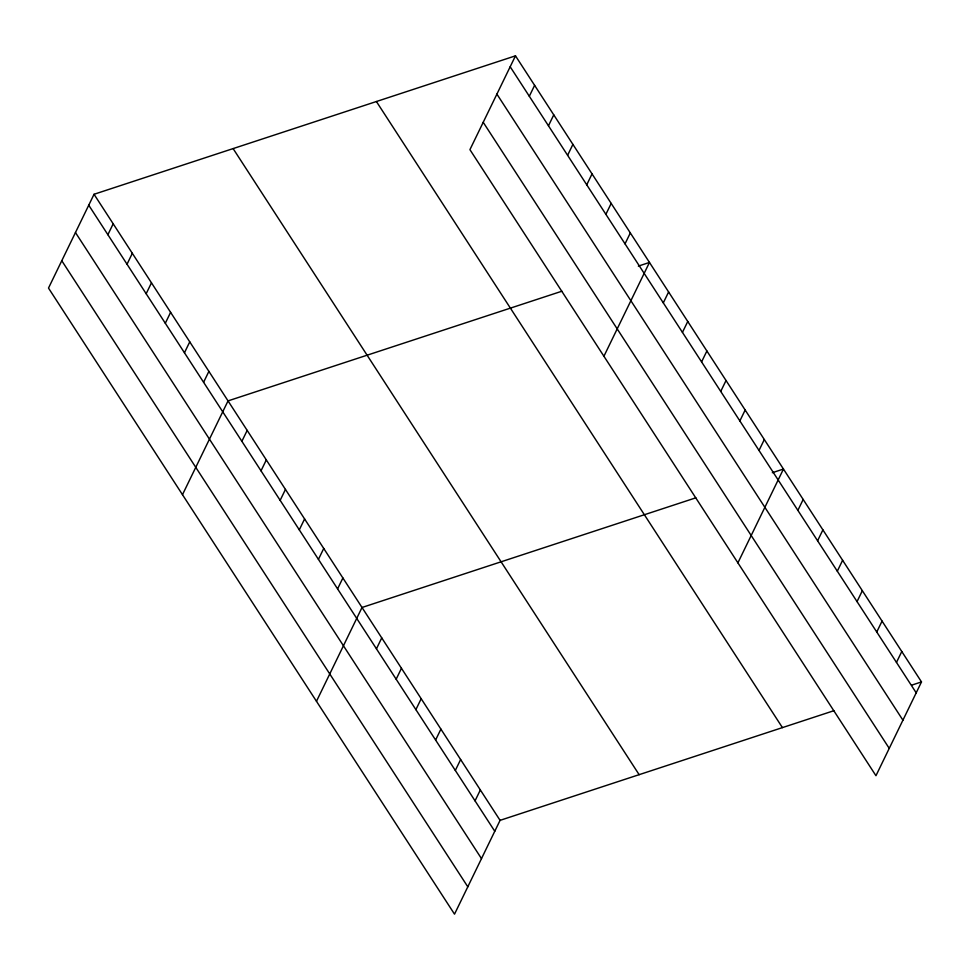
<?xml version="1.0" encoding="UTF-8"?>
<svg xmlns="http://www.w3.org/2000/svg" width="970" height="970" viewBox="0 0 970 970"><rect width="100%" height="100%" fill="white"/><g stroke="black" fill="none" stroke-linecap="round" stroke-linejoin="round"><path stroke-width="1.45" d="M515.482 55.836L469.929 149.647L875.958 775.721L921.5 681.922L515.482 55.836L94.041 194.279L48.5 288.078L454.518 914.164L500.071 820.353L833.885 710.707M107.888 234.704L113.187 223.791M127.034 264.228L132.332 253.303M146.167 293.74L151.465 282.828M165.312 323.252L170.611 312.34M184.458 352.765L189.756 341.852M203.591 382.289L208.889 371.364M182.481 494.688L228.035 400.889L561.848 291.23M241.869 441.314L247.18 430.401M261.015 470.826L266.313 459.913M280.16 500.338L285.459 489.426M299.293 529.862L304.592 518.95M529.317 96.272L534.615 85.36M318.439 559.375L323.737 548.462M548.462 125.785L553.761 114.872M337.584 588.887L342.883 577.974M567.608 155.297L572.906 144.384M316.475 701.298L362.016 607.487L695.842 497.828M586.741 184.821L592.039 173.897M376.445 648.809L381.743 637.896M605.886 214.334L611.185 203.421M396.16 679.218L401.459 668.306M625.032 243.846L630.33 232.933M415.887 709.628L421.186 698.715M603.922 356.245L649.463 262.446L638.345 266.107M435.603 740.037L440.901 729.125M663.31 302.87L668.609 291.958M455.33 770.447L460.629 759.534M682.443 332.395L687.754 321.482M475.045 800.856L480.344 789.944M701.589 361.907L706.887 350.995M720.734 391.419L726.033 380.507M739.867 420.931L745.166 410.019M759.013 450.456L764.311 439.543M737.903 562.855L783.457 469.056L772.326 472.705M797.873 510.378L803.172 499.465M817.601 540.787L822.899 529.875M837.316 571.197L842.615 560.284M857.043 601.606L862.342 590.694M876.759 632.016L882.057 621.103M896.474 662.425L901.785 651.513M911.764 685.123L921.5 681.922M510.184 66.76L916.201 692.835M496.895 94.102L902.924 720.189M483.218 122.293L889.235 748.367M376.408 101.523L782.426 727.609M233.115 148.592L639.145 774.678M94.041 194.279L500.071 820.353M88.743 205.191L494.773 831.266M75.466 232.545L481.484 858.62M61.777 260.724L467.807 886.81"/></g></svg>
